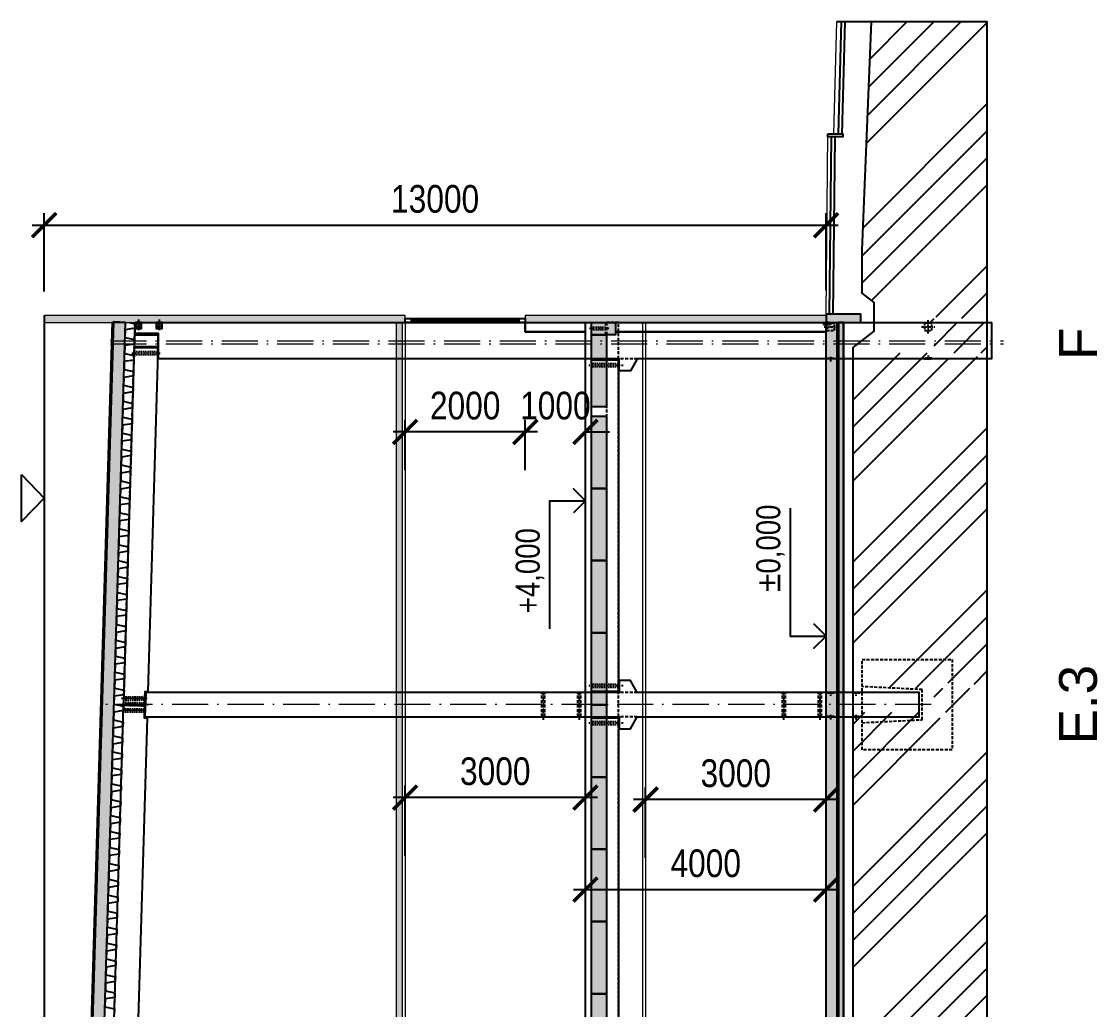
# Model space of a CAD drawing. Header units: millimetres. Extents: x 325046 to 1268204, y 1875583 to 2761998.
# Drawn here: x 1214223 to 1232114, y 2579825 to 2596248 of the extents above; entities that cross this region are included whole.
import ezdxf
from ezdxf.enums import TextEntityAlignment as Align

# ---------------------------------------------------------------- set-up
doc = ezdxf.new("R2010")
doc.units = ezdxf.units.MM
doc.header["$LTSCALE"] = 100
doc.header["$PDMODE"] = 65
for name, pattern in [('ACAD_ISO10W100', [18.5, 12, -3, 0.5, -3]), ('DASHDOT', [1, 0.5, -0.25, 0, -0.25]), ('DASHED', [0.75, 0.5, -0.25])]:
    doc.linetypes.add(name, pattern=pattern)
for name, color, linetype in [('025', 1, 'Continuous'), ('035', 7, 'Continuous'), ('050', 4, 'Continuous'), ('A_KOTY_výškové', 2, 'Continuous'), ('FASÁDY kresba', 7, 'Continuous'), ('KOTY', 2, 'Continuous'), ('kóty 100', 5, 'Continuous'), ('OKNA - RASTR', 5, 'Continuous'), ('PŘÍČKY - ZDĚNÉ', 4, 'Continuous'), ('ŠRAF-TERÉN', 34, 'Continuous'), ('ŽB - MONOLIT', 4, 'Continuous'), ('ŽB - PREFA', 3, 'Continuous')]:
    doc.layers.add(name, color=color, linetype=linetype)
for name, color, linetype, lineweight in [('ARKOS - obrys budovy', 4, 'Continuous', 13), ('Objekty - osy', 5, 'ACAD_ISO10W100', 20), ('OBVODOVÝ PLÁŠŤ', 2, 'Continuous', 9), ('ŽB - Šraf-prefa', 253, 'Continuous', 13)]:
    doc.layers.add(name, color=color, linetype=linetype, lineweight=lineweight)
for name, color, linetype, lineweight, true_color in [('IZOLACE - H', 7, 'Continuous', 9, 0x525252), ('PODHLEDY', 7, 'Continuous', 18, 0x1d8172), ('PŘÍČKY - SDK', 7, 'Continuous', 30, 0x6a1174), ('TRAPÉZ -  KRYTINA', 7, 'Continuous', 25, 0x005875)]:
    doc.layers.add(name, color=color, linetype=linetype, lineweight=lineweight, true_color=true_color)
for name, color, linetype, true_color in [('Izolace tepelná', 7, 'Continuous', 0xfdf0ce), ('Popis OS', 7, 'Continuous', 0xbd0a5d), ('Příprava na dock', 7, 'Continuous', 0x616161), ('VÝŠKOVÉ KOTY', 7, 'Continuous', 0xf90b4b), ('ŽB - Šraf-monol', 7, 'Continuous', 0x6bc2a4)]:
    doc.layers.add(name, color=color, linetype=linetype, true_color=true_color)
doc.styles.add('ARIAL NARROW', font='ARIALN.TTF')
doc.styles.add('ARIL-TENKÝ', font='arial.ttf')
doc.dimstyles.new('200', dxfattribs={"dimscale": 200, "dimtxt": 2.3, "dimasz": 2, "dimexe": 1, "dimexo": 2, "dimgap": 1, "dimtad": 1, "dimdec": 0, "dimzin": 0, "dimdsep": 46, "dimtxsty": 'ARIAL NARROW', "dimblk": 'ARCHTICK', "dimcen": 4, "dimdle": 1, "dimclrd": 256, "dimclre": 256, "dimclrt": 7, "dimadec": 0, "dimazin": 0, "dimtfac": 1, "dimtdec": 0, "dimtix": 1, "dimtofl": 0, "dimtmove": 0, "dimatfit": 0, "dimldrblk": 'OBLIQUE', "dimfxl": 1, "dimtolj": 1, "dimtzin": 0, "dimlwd": -1, "dimlwe": -1, "dimarcsym": 0})

# ---------------------------------------------------------------- blocks, each defined once
blk = doc.blocks.new('ZT5 PO')
at = {"layer": '035'}
blk.add_lwpolyline([(2604073, -5125966), (2603863, -5125960), (2603863, -5126010), (2598303, -5125843), (2598303, -5125786), (2598093, -5125786), (2598093, -5125436), (2598093, -5125436), (2604073, -5125616), (2604073, -5125966)], dxfattribs=at)
at = {"layer": '035', "linetype": 'DASHED', "ltscale": 0.5}
for points in [[(2598158, -5125786), (2598158, -5125438)], [(2598208, -5125786), (2598208, -5125440)], [(2603958, -5125962), (2603958, -5125612)], [(2604008, -5125964), (2604008, -5125614)]]:
    blk.add_lwpolyline(points, dxfattribs=at)
blk = doc.blocks.new('hlavice 4 pohled')
at = {"layer": 'Příprava na dock', "linetype": 'DASHED'}
blk.add_lwpolyline([(2018455, -5355778), (2018455, -5354278), (2016955, -5354278), (2016955, -5355778)], close=True, dxfattribs=at)
blk.add_lwpolyline([(2018005, -5354278), (2017955, -5355278), (2017455, -5355278), (2017405, -5354278)], dxfattribs=at)
blk = doc.blocks.new('ZT6 PO')
at = {"layer": '035', "ltscale": 0.5}
blk.add_lwpolyline([(1, -1), (1, -351), (-209, -357), (-209, -407), (-5657, -571), (-5919, -571), (-5919, -178)], close=True, dxfattribs=at)
at = {"layer": '035', "linetype": 'DASHED', "ltscale": 0.5}
for points in [[(-5854, -571), (-5854, -176)], [(-5804, -571), (-5804, -175)], [(-114, -354), (-114, -4)], [(-64, -353), (-64, -3)]]:
    blk.add_lwpolyline(points, dxfattribs=at)
at = {"layer": 'Příprava na dock', "linetype": 'DASHDOT', "ltscale": 0.5}
for points in [[(-89, -391), (-89, 56)], [(-5829, -608), (-5829, -139)]]:
    blk.add_lwpolyline(points, dxfattribs=at)
blk = doc.blocks.new('atika roh')
at = {"layer": 'Příprava na dock', "ltscale": 0.5}
h = blk.add_hatch(dxfattribs=at)
h.set_pattern_fill('ANSI31', color=256, scale=250)
h.set_pattern_definition([(45, (-13253.59, -4226.8), (-22.09708691, 22.09708691), [])])
h.paths.add_polyline_path([(1752057, -4990655), (1752157, -4990655), (1752157, -4990755), (1752057, -4990755)])
h = blk.add_hatch(dxfattribs=at)
h.set_pattern_fill('ANSI31', color=256, scale=250)
h.set_pattern_definition([(45, (-13253.59, -4066.8), (-22.09708691, 22.09708691), [])])
h.paths.add_polyline_path([(1752057, -4990995), (1752157, -4990995), (1752157, -4991095), (1752057, -4991095)])
at = {"layer": '025', "ltscale": 0.5}
for points in [[(1752057, -4990655), (1752157, -4990655), (1752157, -4990755), (1752057, -4990755)], [(1752057, -4990995), (1752157, -4990995), (1752157, -4991095), (1752057, -4991095)]]:
    blk.add_lwpolyline(points, close=True, dxfattribs=at)
at = {"layer": '025', "linetype": 'DASHED', "ltscale": 0.5}
for points in [[(1752067, -4990755), (1752067, -4990655)], [(1752067, -4991095), (1752067, -4990995)]]:
    blk.add_lwpolyline(points, dxfattribs=at)
at = {"layer": 'Příprava na dock', "linetype": 'DASHDOT', "ltscale": 0.5}
for points in [[(1752007, -4990705), (1752207, -4990705)], [(1752007, -4991045), (1752207, -4991045)]]:
    blk.add_lwpolyline(points, dxfattribs=at)
blk = doc.blocks.new('PR12_PO')
at = {"layer": '035'}
blk.add_lwpolyline([(1185377, -5290172), (1185377, -5290622), (1179867, -5290622), (1179867, -5290172)], close=True, dxfattribs=at)
at = {"layer": '035', "linetype": 'DASHED', "ltscale": 0.5}
for points in [[(1179932, -5290622), (1179932, -5290172)], [(1179982, -5290622), (1179982, -5290172)], [(1185262, -5290622), (1185262, -5290172)], [(1185312, -5290622), (1185312, -5290172)]]:
    blk.add_lwpolyline(points, dxfattribs=at)
at = {"layer": '035', "linetype": 'DASHED'}
blk.add_lwpolyline([(1179867, -5290622), (1185377, -5290622), (1185377, -5290422), (1179867, -5290422)], close=True, dxfattribs=at)
at = {"layer": 'Příprava na dock', "linetype": 'DASHDOT', "ltscale": 0.5}
for points in [[(1179957, -5290698), (1179957, -5290125)], [(1185287, -5290698), (1185287, -5290125)]]:
    blk.add_lwpolyline(points, dxfattribs=at)
blk = doc.blocks.new('PR3_PO')
at = {"layer": '035'}
blk.add_lwpolyline([(1179427, -5290172), (1179427, -5290622), (1173867, -5290622), (1173867, -5290172)], close=True, dxfattribs=at)
at = {"layer": '035', "linetype": 'DASHED', "ltscale": 0.5}
for points in [[(1173932, -5290622), (1173932, -5290172)], [(1173982, -5290622), (1173982, -5290172)], [(1179312, -5290622), (1179312, -5290172)], [(1179362, -5290622), (1179362, -5290172)]]:
    blk.add_lwpolyline(points, dxfattribs=at)
at = {"layer": '035', "linetype": 'DASHED'}
blk.add_lwpolyline([(1173867, -5290622), (1179427, -5290622), (1179427, -5290422), (1173867, -5290422)], close=True, dxfattribs=at)
at = {"layer": 'Příprava na dock', "linetype": 'DASHDOT', "ltscale": 0.5}
for points in [[(1173957, -5290698), (1173957, -5290125)], [(1179337, -5290698), (1179337, -5290125)]]:
    blk.add_lwpolyline(points, dxfattribs=at)
blk = doc.blocks.new('_ARCHTICK')
at = {"color": 0, "linetype": 'ByBlock', "const_width": 0.15}
blk.add_lwpolyline([(-0.5, -0.5), (0.5, 0.5)], dxfattribs=at)
blk = doc.blocks.new('*D257')
at = {"layer": 'Defpoints', "color": 0, "transparency": 16777216}
for p in [(1224600, 2583315), (1224600, 2581946), (1227600, 2581946)]:
    blk.add_point(p, dxfattribs=at)
at = {"layer": 'kóty 100', "transparency": 16777216}
for p, q in [((1224600, 2582346), (1224600, 2583515)), ((1227600, 2582346), (1227600, 2583515)), ((1227800, 2583315), (1224400, 2583315))]:
    blk.add_line(p, q, dxfattribs=at)
at = {"layer": 'kóty 100', "transparency": 16777216, "xscale": 400, "yscale": 400, "zscale": 400, "rotation": 180}
blk.add_blockref('_ARCHTICK', (1224600, 2583315), dxfattribs=at)
at = {"layer": 'kóty 100', "transparency": 16777216, "xscale": 400, "yscale": 400, "zscale": 400}
blk.add_blockref('_ARCHTICK', (1227600, 2583315), dxfattribs=at)
at = {"layer": 'kóty 100', "color": 7, "transparency": 16777216, "insert": (1226100, 2583750), "char_height": 460, "attachment_point": 5, "style": 'ARIAL NARROW'}
blk.add_mtext('\\A1;3000', dxfattribs=at)
blk = doc.blocks.new('_Oblique')
at = {"color": 0, "lineweight": -2}
blk.add_line((-0.5, -0.5), (0.5, 0.5), dxfattribs=at)
blk = doc.blocks.new('*D258')
at = {"layer": 'Defpoints', "color": 0, "transparency": 16777216}
for p in [(1220600, 2583348), (1220600, 2581978), (1223600, 2581978)]:
    blk.add_point(p, dxfattribs=at)
at = {"layer": 'kóty 100', "transparency": 16777216}
for p, q in [((1220600, 2582378), (1220600, 2583548)), ((1223600, 2582378), (1223600, 2583548)), ((1223800, 2583348), (1220400, 2583348))]:
    blk.add_line(p, q, dxfattribs=at)
at = {"layer": 'kóty 100', "transparency": 16777216, "xscale": 400, "yscale": 400, "zscale": 400, "rotation": 180}
blk.add_blockref('_ARCHTICK', (1220600, 2583348), dxfattribs=at)
at = {"layer": 'kóty 100', "transparency": 16777216, "xscale": 400, "yscale": 400, "zscale": 400}
blk.add_blockref('_ARCHTICK', (1223600, 2583348), dxfattribs=at)
at = {"layer": 'kóty 100', "color": 7, "transparency": 16777216, "insert": (1222100, 2583783), "char_height": 460, "attachment_point": 5, "style": 'ARIAL NARROW'}
blk.add_mtext('\\A1;3000', dxfattribs=at)
blk = doc.blocks.new('*D259')
at = {"layer": 'Defpoints', "color": 0, "transparency": 16777216}
for p in [(1227600, 2581818), (1223600, 2580151), (1227600, 2580008)]:
    blk.add_point(p, dxfattribs=at)
at = {"layer": 'kóty 100', "transparency": 16777216}
for p, q in [((1223600, 2580551), (1223600, 2582018)), ((1227600, 2580408), (1227600, 2582018)), ((1223400, 2581818), (1227800, 2581818))]:
    blk.add_line(p, q, dxfattribs=at)
at = {"layer": 'kóty 100', "transparency": 16777216, "xscale": 400, "yscale": 400, "zscale": 400, "rotation": 180}
blk.add_blockref('_ARCHTICK', (1223600, 2581818), dxfattribs=at)
at = {"layer": 'kóty 100', "transparency": 16777216, "xscale": 400, "yscale": 400, "zscale": 400}
blk.add_blockref('_ARCHTICK', (1227600, 2581818), dxfattribs=at)
at = {"layer": 'kóty 100', "color": 7, "transparency": 16777216, "insert": (1225600, 2582253), "char_height": 460, "attachment_point": 5, "style": 'ARIAL NARROW'}
blk.add_mtext('\\A1;4000', dxfattribs=at)
blk = doc.blocks.new('*D260')
at = {"layer": 'Defpoints', "color": 0, "transparency": 16777216}
for p in [(1222600, 2589426), (1222600, 2588388), (1223600, 2588388)]:
    blk.add_point(p, dxfattribs=at)
at = {"layer": 'kóty 100', "transparency": 16777216}
for p, q in [((1222600, 2588788), (1222600, 2589626)), ((1223600, 2588788), (1223600, 2589626)), ((1222600, 2589426), (1222200, 2589426)), ((1223600, 2589426), (1224000, 2589426))]:
    blk.add_line(p, q, dxfattribs=at)
at = {"layer": 'kóty 100', "transparency": 16777216, "xscale": 400, "yscale": 400, "zscale": 400}
blk.add_blockref('_ARCHTICK', (1222600, 2589426), dxfattribs=at)
at = {"layer": 'kóty 100', "transparency": 16777216, "xscale": 400, "yscale": 400, "zscale": 400, "rotation": 180}
blk.add_blockref('_ARCHTICK', (1223600, 2589426), dxfattribs=at)
at = {"layer": 'kóty 100', "color": 7, "transparency": 16777216, "insert": (1223100, 2589861), "char_height": 460, "attachment_point": 5, "style": 'ARIAL NARROW'}
blk.add_mtext('\\A1;1000', dxfattribs=at)
blk = doc.blocks.new('*D261')
at = {"layer": 'Defpoints', "color": 0, "transparency": 16777216}
for p in [(1220600, 2589426), (1220600, 2588388), (1222600, 2588388)]:
    blk.add_point(p, dxfattribs=at)
at = {"layer": 'kóty 100', "transparency": 16777216}
for p, q in [((1220600, 2588788), (1220600, 2589626)), ((1222600, 2588788), (1222600, 2589626)), ((1222800, 2589426), (1220400, 2589426))]:
    blk.add_line(p, q, dxfattribs=at)
at = {"layer": 'kóty 100', "transparency": 16777216, "xscale": 400, "yscale": 400, "zscale": 400, "rotation": 180}
blk.add_blockref('_ARCHTICK', (1220600, 2589426), dxfattribs=at)
at = {"layer": 'kóty 100', "transparency": 16777216, "xscale": 400, "yscale": 400, "zscale": 400}
blk.add_blockref('_ARCHTICK', (1222600, 2589426), dxfattribs=at)
at = {"layer": 'kóty 100', "color": 7, "transparency": 16777216, "insert": (1221600, 2589861), "char_height": 460, "attachment_point": 5, "style": 'ARIAL NARROW'}
blk.add_mtext('\\A1;2000', dxfattribs=at)
blk = doc.blocks.new('*D412')
at = {"layer": 'Defpoints', "color": 0, "transparency": 16777216}
for p in [(1227600, 2592862), (1227600, 2591383), (1214600, 2591363)]:
    blk.add_point(p, dxfattribs=at)
at = {"layer": 'kóty 100', "transparency": 16777216}
for p, q in [((1214600, 2591763), (1214600, 2593062)), ((1227600, 2591783), (1227600, 2593062)), ((1214400, 2592862), (1227800, 2592862))]:
    blk.add_line(p, q, dxfattribs=at)
at = {"layer": 'kóty 100', "transparency": 16777216, "xscale": 400, "yscale": 400, "zscale": 400, "rotation": 180}
blk.add_blockref('_ARCHTICK', (1214600, 2592862), dxfattribs=at)
at = {"layer": 'kóty 100', "transparency": 16777216, "xscale": 400, "yscale": 400, "zscale": 400}
blk.add_blockref('_ARCHTICK', (1227600, 2592862), dxfattribs=at)
at = {"layer": 'kóty 100', "color": 7, "transparency": 16777216, "insert": (1221100, 2593297), "char_height": 460, "attachment_point": 5, "style": 'ARIAL NARROW'}
blk.add_mtext('\\A1;13000', dxfattribs=at)

msp = doc.modelspace()

# ---------------------------------------------------------------- hatches: boundary and pattern name
at = {"layer": 'Izolace tepelná'}
h = msp.add_hatch(color=256, dxfattribs=at)
h.dxf.hatch_style = 1
h.paths.add_polyline_path([(1220600.2, 2591362.7), (1214600.2, 2591362.7), (1214600.2, 2591242.7), (1220600.2, 2591242.7)])
h.paths.add_polyline_path([(1222600.2, 2591242.7), (1227600.2, 2591242.7), (1227600.2, 2591362.7), (1222600.2, 2591362.7)])
h = msp.add_hatch(color=256, dxfattribs=at)
h.dxf.hatch_style = 1
h.paths.add_polyline_path([(1215562.5, 2584981.3), (1215382.5, 2578984), (1215582.5, 2578978), (1215762.4, 2584975.3)])
h.paths.add_polyline_path([(1215742.4, 2590978.6), (1215562.5, 2584981.3), (1215762.4, 2584975.3), (1215764.1, 2585033.1), (1215942.3, 2590972.6)])
h.paths.add_polyline_path([(1215750.6, 2591253.5), (1215742.4, 2590978.6), (1215942.3, 2590972.6), (1215950.5, 2591247.5)])
h.paths.add_polyline_path([(1215579.9, 2578892.7), (1215379.8, 2578892.7), (1215382.5, 2578984), (1215582.5, 2578978)])
h = msp.add_hatch(color=256, dxfattribs=at)
h.dxf.hatch_style = 1
h.paths.add_polyline_path([(1220450.2, 2590742.7), (1220450.2, 2585167.7), (1220550.2, 2585167.7), (1220550.2, 2590742.7)])
h.paths.add_polyline_path([(1220450.2, 2585167.7), (1220450.2, 2584967.7), (1220550.2, 2584967.7), (1220550.2, 2585167.7)])
h.paths.add_polyline_path([(1220450.2, 2590967.7), (1220450.2, 2590742.7), (1220550.2, 2590742.7), (1220550.2, 2590967.7)])
h.paths.add_polyline_path([(1220450.2, 2591242.7), (1220450.2, 2590967.7), (1220550.2, 2590967.7), (1220550.2, 2591242.7)])
h.paths.add_polyline_path([(1220450.2, 2584967.7), (1220450.2, 2573042.7), (1220550.2, 2573042.7), (1220550.2, 2584967.7)])
h = msp.add_hatch(color=256, dxfattribs=at)
h.dxf.hatch_style = 1
h.paths.add_polyline_path([(1227810.2, 2558918.5), (1227892.8, 2559063.8), (1227890.2, 2591242.7), (1227810.2, 2591242.7)])
at = {"layer": 'ŠRAF-TERÉN'}
h = msp.add_hatch(dxfattribs=at)
h.set_pattern_fill('ANSI34', color=256, scale=100, angle=180, style=0)
h.set_pattern_definition([(225, (3747967.6, 1468831.5), (1347.0384, -1347.0384), []), (225, (3747518.6, 1468831.5), (1347.0384, -1347.0384), []), (225, (3747069.6, 1468831.5), (1347.0384, -1347.0384), []), (225, (3746620.6, 1468831.5), (1347.0384, -1347.0384), [])])
h.paths.add_polyline_path([(1228050.2, 2590742.7), (1228050.2, 2585167.7), (1229400.2, 2585167.7), (1229400.2, 2585717.7), (1230274.6, 2585717.7), (1230274.6, 2590242.7), (1229400.2, 2590242.7), (1229400.2, 2590742.7)])
h.paths.add_polyline_path([(1228359.1, 2596248.2), (1228200.2, 2592447.7), (1228200.2, 2591734.2), (1228398.6, 2591580.2), (1228398.6, 2591242.7), (1229400.2, 2591242.7), (1229400.2, 2591742.7), (1230274.6, 2591742.7), (1230274.6, 2596248.2)])
h.paths.add_polyline_path([(1228050.2, 2579217.7), (1229400.2, 2579217.7), (1229400.2, 2579717.7), (1230274.6, 2579717.7), (1230274.6, 2584217.7), (1229400.2, 2584217.7), (1229400.2, 2584767.7), (1229360.2, 2584767.7), (1229360.2, 2584767.7), (1229240.2, 2584767.7), (1228050.2, 2584767.7)])
h.paths.add_polyline_path([(1228050.2, 2578967.7), (1229400.2, 2578967.7), (1229400.2, 2579217.7), (1229360.2, 2579217.7), (1229360.2, 2579207.7), (1229240.2, 2579207.7), (1228050.2, 2579208.6)])
h.paths.add_polyline_path([(1228050.2, 2578967.7), (1228050.2, 2578717.7), (1229240.2, 2578717.7), (1229240.2, 2578727.7), (1229360.2, 2578727.7), (1229400.2, 2578727.3), (1229400.2, 2578967.7)])
h.paths.add_polyline_path([(1228050.2, 2559063.8), (1230274.6, 2559063.8), (1230274.6, 2578217.7), (1229400.2, 2578217.7), (1229400.2, 2578717.7), (1229360.2, 2578717.7), (1229360.2, 2578717.7), (1229240.2, 2578717.7), (1228050.2, 2578717.7)])
h.paths.add_polyline_path([(1229400.2, 2578617.7), (1229400.2, 2578217.7), (1230274.6, 2578217.7), (1230274.6, 2578661.4)], flags=17)
h.paths.add_polyline_path([(1229400.2, 2578967.7), (1229400.2, 2578717.7), (1230274.6, 2578717.7), (1230274.6, 2578967.7)])
h.paths.add_polyline_path([(1229400.2, 2579217.7), (1229400.2, 2578967.7), (1230274.6, 2578967.7), (1230274.6, 2579217.7)])
h.paths.add_polyline_path([(1229400.2, 2579717.7), (1229400.2, 2579317.7), (1230274.6, 2579274), (1230274.6, 2579717.7)], flags=17)
h.paths.add_polyline_path([(1229400.2, 2584667.7), (1229400.2, 2584217.7), (1230274.6, 2584217.7), (1230274.6, 2584711.4)], flags=17)
h.paths.add_polyline_path([(1229400.2, 2584967.7), (1229400.2, 2584767.7), (1230274.6, 2584767.7), (1230274.6, 2584967.7)])
h.paths.add_polyline_path([(1229400.2, 2585167.7), (1229400.2, 2584967.7), (1230274.6, 2584967.7), (1230274.6, 2585167.7)])
h.paths.add_polyline_path([(1229400.2, 2585717.7), (1229400.2, 2585267.7), (1230274.6, 2585224), (1230274.6, 2585717.7)], flags=17)
h.paths.add_polyline_path([(1229400.2, 2590642.7), (1229400.2, 2590242.7), (1230274.6, 2590242.7), (1230274.6, 2590686.4)], flags=17)
h.paths.add_polyline_path([(1229400.2, 2590967.7), (1229400.2, 2590742.7), (1230274.6, 2590742.7), (1230274.6, 2590967.7)])
h.paths.add_polyline_path([(1229400.2, 2591242.7), (1229400.2, 2590967.7), (1230274.6, 2590967.7), (1230274.6, 2591242.7)])
h.paths.add_polyline_path([(1229400.2, 2591742.7), (1229400.2, 2591342.7), (1230274.6, 2591299), (1230274.6, 2591742.7)], flags=17)
at = {"layer": 'ŽB - Šraf-monol'}
msp.add_hatch(color=256, dxfattribs=at).paths.add_polyline_path([(1227600.2, 2559144.3), (1227780.2, 2559063.8), (1227780.2, 2591242.7), (1227600.2, 2591242.7)])
at = {"layer": 'ŽB - Šraf-prefa', "ltscale": 2}
msp.add_hatch(color=256, dxfattribs=at).paths.add_polyline_path([(1227600.2, 2591242.7), (1227600.2, 2591382.7), (1228180.2, 2591382.7), (1228180.2, 2591242.7)])
at = {"layer": 'ŽB - Šraf-prefa'}
msp.add_hatch(color=256, dxfattribs=at).paths.add_polyline_path([(1227600.2, 2591382.7), (1227600.2, 2591242.7), (1228180.2, 2591242.7), (1228180.2, 2591382.7)])
h = msp.add_hatch(color=256, dxfattribs=at)
h.paths.add_polyline_path([(1223700.2, 2591042.7), (1223950.2, 2591042.7), (1223950.2, 2589842.7), (1223700.2, 2589842.7)])
h.paths.add_polyline_path([(1223700.2, 2591042.7), (1223700.2, 2591242.7), (1224100.2, 2591242.7), (1224100.2, 2591042.7)])
h.paths.add_polyline_path([(1223700.2, 2589687.7), (1223950.2, 2589687.7), (1223950.2, 2588487.7), (1223700.2, 2588487.7)])
h.paths.add_polyline_path([(1223700.2, 2588487.7), (1223950.2, 2588487.7), (1223950.2, 2587287.7), (1223700.2, 2587287.7)])
h.paths.add_polyline_path([(1223700.2, 2587287.7), (1223950.2, 2587287.7), (1223950.2, 2586087.7), (1223700.2, 2586087.7)])
h.paths.add_polyline_path([(1223700.2, 2586087.7), (1223950.2, 2586087.7), (1223950.2, 2584887.7), (1223700.2, 2584887.7)])
h.paths.add_polyline_path([(1223700.2, 2583687.7), (1223950.2, 2583687.7), (1223950.2, 2582487.7), (1223700.2, 2582487.7)])
h.paths.add_polyline_path([(1223700.2, 2584887.7), (1223950.2, 2584887.7), (1223950.2, 2583687.7), (1223700.2, 2583687.7)])
h.paths.add_polyline_path([(1223700.2, 2582487.7), (1223950.2, 2582487.7), (1223950.2, 2581287.7), (1223700.2, 2581287.7)])
h.paths.add_polyline_path([(1223700.2, 2581287.7), (1223950.2, 2581287.7), (1223950.2, 2580087.7), (1223700.2, 2580087.7)])
h.paths.add_polyline_path([(1223700.2, 2580087.7), (1223950.2, 2580087.7), (1223950.2, 2578887.7), (1223700.2, 2578887.7)])
h.paths.add_polyline_path([(1223700.2, 2578887.7), (1223950.2, 2578887.7), (1223950.2, 2577687.7), (1223700.2, 2577687.7)])
h.paths.add_polyline_path([(1223700.2, 2577687.7), (1223950.2, 2577687.7), (1223950.2, 2576487.7), (1223700.2, 2576487.7)])
h.paths.add_polyline_path([(1223700.2, 2576487.7), (1223950.2, 2576487.7), (1223950.2, 2575287.7), (1223700.2, 2575287.7)])
h.paths.add_polyline_path([(1223700.2, 2575287.7), (1223950.2, 2575287.7), (1223950.2, 2574087.7), (1223700.2, 2574087.7)])
h.paths.add_polyline_path([(1223700.2, 2574087.7), (1223950.2, 2574087.7), (1223950.2, 2573092.7), (1223700.2, 2573092.7)])
h.paths.add_polyline_path([(1223700.2, 2572892.7), (1223700.2, 2573092.7), (1224100.2, 2573092.7), (1224100.2, 2572892.7)])

# ---------------------------------------------------------------- linework, layer by layer
at = {"layer": '025', "linetype": 'DASHED', "ltscale": 0.4}
for points in [[(1227560.2, 2591212.7), (1227680.2, 2591212.7), (1227680.2, 2591222.7), (1227560.2, 2591222.7), (1227560.2, 2591212.7)], [(1227620.2, 2590652.7), (1227740.2, 2590652.7), (1227740.2, 2590642.7), (1227620.2, 2590642.7), (1227620.2, 2590652.7)], [(1229240.2, 2590642.7), (1229360.2, 2590642.7), (1229360.2, 2590652.7), (1229240.2, 2590652.7), (1229240.2, 2590642.7)], [(1227620.2, 2585092.7), (1227740.2, 2585092.7), (1227740.2, 2585082.7), (1227620.2, 2585082.7), (1227620.2, 2585092.7)], [(1228040.2, 2585092.7), (1228160.2, 2585092.7), (1228160.2, 2585082.7), (1228040.2, 2585082.7), (1228040.2, 2585092.7)], [(1227620.2, 2584702.7), (1227740.2, 2584702.7), (1227740.2, 2584692.7), (1227620.2, 2584692.7), (1227620.2, 2584702.7)], [(1228040.2, 2584702.7), (1228160.2, 2584702.7), (1228160.2, 2584692.7), (1228040.2, 2584692.7), (1228040.2, 2584702.7)]]:
    msp.add_lwpolyline(points, dxfattribs=at)
at = {"layer": '025', "linetype": 'DASHED', "ltscale": 0.8}
for points in [[(1227740.2, 2591112.7), (1227740.2, 2591232.7), (1227620.2, 2591232.7), (1227620.2, 2591112.7), (1227740.2, 2591112.7)], [(1229360.2, 2591112.7), (1229360.2, 2591232.7), (1229240.2, 2591232.7), (1229240.2, 2591112.7), (1229360.2, 2591112.7)]]:
    msp.add_lwpolyline(points, dxfattribs=at)
at = {"layer": '035', "ltscale": 0.5}
for points in [[(1216110.2, 2591242.7), (1230350.2, 2591242.7), (1230350.2, 2590642.7), (1224460.2, 2590642.7), (1224350.2, 2590442.7), (1224160.2, 2590442.7), (1224160.2, 2590642.7), (1216500.2, 2590642.7), (1216500.2, 2591062.7), (1216110.2, 2591062.7), (1216110.2, 2591242.7)], [(1216275.2, 2584692.7), (1224160.2, 2584692.7), (1224160.2, 2584492.7), (1224350.2, 2584492.7), (1224460.2, 2584692.7), (1229150.2, 2584692.7), (1229150.2, 2585092.7), (1224460.2, 2585092.7), (1224350.2, 2585292.7), (1224160.2, 2585292.7), (1224160.2, 2585092.7), (1216287.2, 2585092.7), (1216275.2, 2584692.7)]]:
    msp.add_lwpolyline(points, dxfattribs=at)
at = {"layer": '035', "linetype": 'DASHED'}
for points in [[(1224150.2, 2590642.7), (1224150.2, 2591242.7), (1223950.2, 2591242.7), (1223950.2, 2590642.7)], [(1224150.2, 2584692.7), (1224150.2, 2585092.7), (1223950.2, 2585092.7), (1223950.2, 2584692.7)]]:
    msp.add_lwpolyline(points, close=True, dxfattribs=at)
at = {"layer": '035', "linetype": 'DASHED', "ltscale": 0.4}
msp.add_lwpolyline([(1227550.2, 2591242.7), (1227550.2, 2591242.7), (1227560.2, 2591222.7), (1227680.2, 2591222.7), (1227690.2, 2591242.7)], dxfattribs=at)
at = {"layer": '035', "linetype": 'DASHED', "ltscale": 0.5}
for points in [[(1223940.2, 2591162.7), (1223700.2, 2591162.7)], [(1223940.2, 2591122.7), (1223700.2, 2591122.7)], [(1216269.4, 2584868), (1215919.5, 2584878.5)], [(1216270.9, 2584918), (1215921, 2584928.5)]]:
    msp.add_lwpolyline(points, dxfattribs=at)
at = {"layer": '035', "linetype": 'DASHED'}
for points in [[(1224460.2, 2590642.7), (1224160.2, 2590642.7)], [(1222875.2, 2584692.7), (1222875.2, 2585092.7)], [(1222925.2, 2584692.7), (1222925.2, 2585092.7)], [(1223475.2, 2584692.7), (1223475.2, 2585092.7)], [(1223525.2, 2584692.7), (1223525.2, 2585092.7)], [(1224460.2, 2585092.7), (1224160.2, 2585092.7)], [(1226875.2, 2584692.7), (1226875.2, 2585092.7)], [(1226925.2, 2584692.7), (1226925.2, 2585092.7)], [(1227475.2, 2584692.7), (1227475.2, 2585092.7)], [(1227525.2, 2584692.7), (1227525.2, 2585092.7)], [(1224460.2, 2584692.7), (1224160.2, 2584692.7)]]:
    msp.add_lwpolyline(points, dxfattribs=at)
at = {"layer": '050', "linetype": 'DASHED'}
msp.add_lwpolyline([(1223940.2, 2591042.7), (1223940.2, 2591242.7)], dxfattribs=at)
at = {"layer": 'A_KOTY_výškové', "color": 20, "true_color": 0xff3838}
msp.add_lwpolyline([(1214222.8, 2588718), (1214600.2, 2588327.5), (1214222.8, 2587937), (1214222.8, 2588718)], dxfattribs=at)
at = {"layer": 'ARKOS - obrys budovy'}
msp.add_line((1227600.2, 2591382.7), (1227630.2, 2594382.7), dxfattribs=at)
msp.add_lwpolyline([(1227630.2, 2594382.7), (1227730.2, 2594382.7), (1227780.2, 2596248.2)], dxfattribs=at)
at = {"layer": 'FASÁDY kresba'}
for p, q in [((1227660.2, 2591382.1), (1227689.7, 2594332.7)), ((1227720.2, 2591381.5), (1227749.7, 2594332.1))]:
    msp.add_line(p, q, dxfattribs=at)
for points in [[(1227810.2, 2594382.7), (1227860.2, 2596248.2)], [(1227870.2, 2594381.1), (1227920.2, 2596248.2)], [(1227630.2, 2594382.7), (1227880.2, 2594382.7), (1227880.2, 2594332.7), (1227630.2, 2594332.7), (1227630.2, 2594382.7)]]:
    msp.add_lwpolyline(points, dxfattribs=at)
at = {"layer": 'IZOLACE - H', "linetype": 'ByBlock', "ltscale": 1000}
msp.add_line((1215359.8, 2578892.7), (1215730.6, 2591254.1), dxfattribs=at)
at = {"layer": 'IZOLACE - H', "linetype": 'DASHED', "ltscale": 10, "const_width": 20}
for points in [[(1214600.2, 2591242.7), (1215750.2, 2591242.7)], [(1215369.8, 2578892.7), (1215740.6, 2591253.8)]]:
    msp.add_lwpolyline(points, dxfattribs=at)
at = {"layer": 'IZOLACE - H', "linetype": 'DASHED', "ltscale": 5, "const_width": 20, "flags": 128}
msp.add_lwpolyline([(1227800.2, 2591242.7), (1227800.2, 2559063.8)], dxfattribs=at)
at = {"layer": 'IZOLACE - H', "linetype": 'ByBlock', "ltscale": 1000, "flags": 128}
for points in [[(1227790.2, 2591242.7), (1227790.2, 2559063.8)], [(1227810.2, 2591242.7), (1227810.2, 2559063.8)]]:
    msp.add_lwpolyline(points, dxfattribs=at)
at = {"layer": 'Izolace tepelná'}
for points in [[(1215950.5, 2591247.5), (1215750.6, 2591253.5), (1215379.8, 2578892.7)], [(1215579.9, 2578892.7), (1215950.5, 2591247.5)], [(1227890.2, 2559063.8), (1227890.2, 2591242.7), (1227810.2, 2591242.7)], [(1227810.2, 2591242.7), (1227810.2, 2559063.8)]]:
    msp.add_lwpolyline(points, dxfattribs=at)
at = {"layer": 'kóty 100'}
msp.add_line((1214600.2, 2591362.7), (1214600.2, 2567670.4), dxfattribs=at)
at = {"layer": 'Objekty - osy', "ltscale": 0.5}
for points in [[(1215699.8, 2590892.7), (1230550.2, 2590892.7)], [(1215701.3, 2590942.7), (1230550.2, 2590942.7)], [(1229350.2, 2584892.7), (1215519.8, 2584892.7)]]:
    msp.add_lwpolyline(points, dxfattribs=at)
at = {"layer": 'OBVODOVÝ PLÁŠŤ', "linetype": 'ByBlock'}
for points in [[(1220600.2, 2591362.7), (1214600.2, 2591362.7), (1214600.2, 2591242.7), (1220600.2, 2591242.7), (1220600.2, 2591362.7)], [(1222600.2, 2591242.7), (1227600.2, 2591242.7), (1227600.2, 2591362.7), (1222600.2, 2591362.7), (1222600.2, 2591242.7)]]:
    msp.add_lwpolyline(points, dxfattribs=at)
at = {"layer": 'OKNA - RASTR'}
for p, q in [((1220700.2, 2591312.7), (1222500.2, 2591312.7)), ((1220700.2, 2591277.7), (1222500.2, 2591277.7))]:
    msp.add_line(p, q, dxfattribs=at)
for points in [[(1220600.2, 2591242.7), (1220600.2, 2591312.7), (1220700.2, 2591312.7), (1220700.2, 2591242.7)], [(1222500.2, 2591242.7), (1222500.2, 2591312.7), (1222600.2, 2591312.7), (1222600.2, 2591242.7)]]:
    msp.add_lwpolyline(points, close=True, dxfattribs=at)
at = {"layer": 'PODHLEDY', "ltscale": 2, "transparency": 33554687}
for points in [[(1220450.2, 2591242.7), (1220450.2, 2573042.7)], [(1220550.2, 2591242.7), (1220550.2, 2573042.7)], [(1220600.2, 2591242.7), (1220600.2, 2573042.7)], [(1224550.2, 2591242.7), (1224550.2, 2572942.7)], [(1224600.2, 2591242.7), (1224600.2, 2572942.7)]]:
    msp.add_lwpolyline(points, dxfattribs=at)
at = {"layer": 'Příprava na dock', "linetype": 'DASHED'}
msp.add_lwpolyline([(1216109, 2542592.7), (1215740, 2554892.7), (1216100, 2566892.7), (1215740, 2578892.7), (1216110.5, 2591242.7)], dxfattribs=at)
at = {"layer": 'Příprava na dock', "linetype": 'DASHDOT', "ltscale": 0.5}
for points in [[(1227620.2, 2591267.7), (1227620.2, 2591167.7)], [(1223990.2, 2591142.7), (1223657.4, 2591142.7)], [(1227680.2, 2590597.7), (1227680.2, 2590697.7)], [(1229300.2, 2590697.7), (1229300.2, 2590597.7)], [(1227680.2, 2585037.7), (1227680.2, 2585137.7)], [(1228100.2, 2585037.7), (1228100.2, 2585137.7)], [(1216330.1, 2584891.2), (1215890.3, 2584904.4)], [(1227680.2, 2584647.7), (1227680.2, 2584747.7)], [(1228100.2, 2584647.7), (1228100.2, 2584747.7)]]:
    msp.add_lwpolyline(points, dxfattribs=at)
at = {"layer": 'Příprava na dock', "linetype": 'DASHDOT'}
for points in [[(1229300.2, 2591062.7), (1229300.2, 2591282.7)], [(1227570.2, 2591172.7), (1227790.2, 2591172.7)], [(1229190.2, 2591172.7), (1229410.2, 2591172.7)], [(1222900.2, 2584642.7), (1222900.2, 2585142.7)], [(1223500.2, 2584642.7), (1223500.2, 2585142.7)], [(1226900.2, 2584642.7), (1226900.2, 2585142.7)], [(1227500.2, 2584642.7), (1227500.2, 2585142.7)]]:
    msp.add_lwpolyline(points, dxfattribs=at)
at = {"layer": 'PŘÍČKY - SDK'}
msp.add_line((1227892.8, 2591242.7), (1227892.8, 2559063.8), dxfattribs=at)
for points in [[(1222600.2, 2591242.7), (1222600.2, 2591092.7), (1223600.2, 2591092.7)], [(1224100.2, 2591092.7), (1227600.2, 2591092.7)]]:
    msp.add_lwpolyline(points, dxfattribs=at)
at = {"layer": 'PŘÍČKY - ZDĚNÉ'}
msp.add_lwpolyline([(1223700.2, 2572892.7), (1223600.2, 2572892.7), (1223600.2, 2591242.7)], dxfattribs=at)
at = {"layer": 'TRAPÉZ -  KRYTINA', "flags": 128}
msp.add_lwpolyline([(1216016.1, 2591246), (1216109.9, 2591225.5), (1216108.4, 2591175.5), (1216107.7, 2591150.5), (1215946.9, 2591125.3), (1215943, 2590995.4), (1216102, 2590960.6), (1216100.5, 2590910.6), (1216099.8, 2590885.6), (1215938.9, 2590860.5), (1215935, 2590730.5), (1216094.1, 2590695.7), (1216092.6, 2590645.8), (1216091.8, 2590620.8), (1215931, 2590595.6), (1215927.1, 2590465.6), (1216086.1, 2590430.8), (1216084.6, 2590380.9), (1216083.9, 2590355.9), (1215923, 2590330.7), (1215919.1, 2590200.8), (1216078.2, 2590166), (1216076.7, 2590116), (1216075.9, 2590091), (1215915.1, 2590065.8), (1215911.2, 2589935.9), (1216070.2, 2589901.1), (1216068.7, 2589851.1), (1216068, 2589826.1), (1215907.1, 2589800.9), (1215903.2, 2589671), (1216062.3, 2589636.2), (1216060.8, 2589586.2), (1216060, 2589561.2), (1215899.2, 2589536.1), (1215895.3, 2589406.1), (1216054.3, 2589371.3), (1216052.8, 2589321.3), (1216052.1, 2589296.4), (1215891.2, 2589271.2), (1215887.3, 2589141.2), (1216046.4, 2589106.4), (1216044.9, 2589056.5), (1216044.1, 2589031.5), (1215883.3, 2589006.3), (1215879.4, 2588876.3), (1216038.4, 2588841.6), (1216036.9, 2588791.6), (1216036.2, 2588766.6), (1215875.4, 2588741.4), (1215871.5, 2588611.5), (1216030.5, 2588576.7), (1216029, 2588526.7), (1216028.2, 2588501.7), (1215867.4, 2588476.5), (1215863.5, 2588346.6), (1216022.5, 2588311.8), (1216021, 2588261.8), (1216020.3, 2588236.8), (1215859.5, 2588211.6), (1215855.6, 2588081.7), (1216014.6, 2588046.9), (1216013.1, 2587996.9), (1216012.3, 2587972), (1215851.5, 2587946.8), (1215847.6, 2587816.8), (1216006.6, 2587782), (1216005.1, 2587732.1), (1216004.4, 2587707.1), (1215843.6, 2587681.9), (1215839.7, 2587551.9), (1215998.7, 2587517.2), (1215997.2, 2587467.2), (1215996.4, 2587442.2), (1215835.6, 2587417), (1215831.7, 2587287.1), (1215990.7, 2587252.3), (1215989.3, 2587202.3), (1215988.5, 2587177.3), (1215827.7, 2587152.1), (1215823.8, 2587022.2), (1215982.8, 2586987.4), (1215981.3, 2586937.4), (1215980.6, 2586912.4), (1215819.7, 2586887.2), (1215815.8, 2586757.3), (1215974.9, 2586722.5), (1215973.4, 2586672.5), (1215972.6, 2586647.6), (1215811.8, 2586622.4), (1215807.9, 2586492.4), (1215966.9, 2586457.6), (1215965.4, 2586407.7), (1215964.7, 2586382.7), (1215803.8, 2586357.5), (1215799.9, 2586227.5), (1215959, 2586192.8), (1215957.5, 2586142.8), (1215956.7, 2586117.8), (1215795.9, 2586092.6), (1215792, 2585962.7), (1215951, 2585927.9), (1215949.5, 2585877.9), (1215948.8, 2585852.9), (1215787.9, 2585827.7), (1215784, 2585697.8), (1215943.1, 2585663), (1215941.6, 2585613), (1215940.8, 2585588), (1215780, 2585562.8), (1215776.1, 2585432.9), (1215935.1, 2585398.1), (1215933.6, 2585348.1), (1215932.9, 2585323.1), (1215772, 2585298), (1215768.2, 2585168), (1215927.2, 2585133.2), (1215925.7, 2585083.3), (1215924.9, 2585058.3), (1215764.1, 2585033.1), (1215760.2, 2584903.1), (1215919.2, 2584868.4), (1215917.7, 2584818.4), (1215917, 2584793.4), (1215756.2, 2584768.2), (1215752.3, 2584638.3), (1215911.3, 2584603.5), (1215909.8, 2584553.5), (1215909, 2584528.5), (1215748.2, 2584503.3), (1215744.3, 2584373.4), (1215903.3, 2584338.6), (1215901.8, 2584288.6), (1215901.1, 2584263.6), (1215740.3, 2584238.4), (1215736.4, 2584108.5), (1215895.4, 2584073.7), (1215893.9, 2584023.7), (1215893.1, 2583998.7), (1215732.3, 2583973.6), (1215728.4, 2583843.6), (1215887.4, 2583808.8), (1215885.9, 2583758.8), (1215885.2, 2583733.9), (1215724.4, 2583708.7), (1215720.5, 2583578.7), (1215879.5, 2583543.9), (1215878, 2583494), (1215877.3, 2583469), (1215716.4, 2583443.8), (1215712.5, 2583313.9), (1215871.6, 2583279.1), (1215870.1, 2583229.1), (1215869.3, 2583204.1), (1215708.5, 2583178.9), (1215704.6, 2583049), (1215863.6, 2583014.2), (1215862.1, 2582964.2), (1215861.4, 2582939.2), (1215700.5, 2582914), (1215696.6, 2582784.1), (1215855.7, 2582749.3), (1215854.2, 2582699.3), (1215853.4, 2582674.3), (1215692.6, 2582649.1), (1215688.7, 2582519.2), (1215847.7, 2582484.4), (1215846.2, 2582434.4), (1215845.5, 2582409.5), (1215684.6, 2582384.3), (1215680.7, 2582254.3), (1215839.8, 2582219.5), (1215838.3, 2582169.6), (1215837.5, 2582144.6), (1215676.7, 2582119.4), (1215672.8, 2581989.4), (1215831.8, 2581954.7), (1215830.3, 2581904.7), (1215829.6, 2581879.7), (1215668.7, 2581854.5), (1215664.8, 2581724.6), (1215823.9, 2581689.8), (1215822.4, 2581639.8), (1215821.6, 2581614.8), (1215660.8, 2581589.6), (1215656.9, 2581459.7), (1215815.9, 2581424.9), (1215814.4, 2581374.9), (1215813.7, 2581349.9), (1215652.9, 2581324.7), (1215649, 2581194.8), (1215808, 2581160), (1215806.5, 2581110), (1215805.7, 2581085.1), (1215644.9, 2581059.9), (1215641, 2580929.9), (1215800, 2580895.1), (1215798.5, 2580845.2), (1215797.8, 2580820.2), (1215637, 2580795), (1215633.1, 2580665), (1215792.1, 2580630.3), (1215790.6, 2580580.3), (1215789.8, 2580555.3), (1215629, 2580530.1), (1215625.1, 2580400.2), (1215784.1, 2580365.4), (1215782.6, 2580315.4), (1215781.9, 2580290.4), (1215621.1, 2580265.2), (1215617.2, 2580135.3), (1215776.2, 2580100.5), (1215774.7, 2580050.5), (1215773.9, 2580025.5), (1215613.1, 2580000.3), (1215609.2, 2579870.4), (1215768.2, 2579835.6), (1215766.8, 2579785.6)], dxfattribs=at)
at = {"layer": 'VÝŠKOVÉ KOTY', "flags": 128}
for points in [[(1223006, 2586155.5), (1223006, 2588281.7), (1223600.2, 2588281.7), (1223400.2, 2588481.7), (1223600.2, 2588281.7), (1223400.2, 2588081.7)], [(1227006, 2588159.9), (1227006, 2586033.7), (1227600.2, 2586033.7), (1227400.2, 2585833.7), (1227600.2, 2586033.7), (1227400.2, 2586233.7)]]:
    msp.add_lwpolyline(points, dxfattribs=at)
at = {"layer": 'ŠRAF-TERÉN', "flags": 128}
for points in [[(1227780.2, 2596248.2), (1230274.6, 2596248.2), (1230274.6, 2559063.8)], [(1228050.2, 2559063.8), (1228050.2, 2590829.3), (1228398.6, 2591101.8), (1228398.6, 2591580.2), (1228200.2, 2591734.2), (1228200.2, 2592447.7), (1228359.1, 2596248.2)]]:
    msp.add_lwpolyline(points, dxfattribs=at)
at = {"layer": 'ŽB - MONOLIT', "ltscale": 30}
msp.add_lwpolyline([(1227600.2, 2559063.8), (1227600.2, 2591242.7), (1227780.2, 2591242.7), (1227780.2, 2559063.8)], dxfattribs=at)
at = {"layer": 'ŽB - PREFA'}
for points in [[(1227600.2, 2591382.7), (1227600.2, 2591242.7), (1228180.2, 2591242.7), (1228180.2, 2591382.7), (1227600.2, 2591382.7)], [(1223700.2, 2591042.7), (1223950.2, 2591042.7), (1223950.2, 2589842.7), (1223700.2, 2589842.7), (1223700.2, 2591042.7)], [(1223700.2, 2589687.7), (1223950.2, 2589687.7), (1223950.2, 2588487.7), (1223700.2, 2588487.7), (1223700.2, 2589687.7)], [(1223700.2, 2588487.7), (1223950.2, 2588487.7), (1223950.2, 2587287.7), (1223700.2, 2587287.7), (1223700.2, 2588487.7)], [(1223700.2, 2587287.7), (1223950.2, 2587287.7), (1223950.2, 2586087.7), (1223700.2, 2586087.7), (1223700.2, 2587287.7)], [(1223700.2, 2586087.7), (1223950.2, 2586087.7), (1223950.2, 2584887.7), (1223700.2, 2584887.7), (1223700.2, 2586087.7)], [(1223700.2, 2584887.7), (1223950.2, 2584887.7), (1223950.2, 2583687.7), (1223700.2, 2583687.7), (1223700.2, 2584887.7)], [(1223700.2, 2583687.7), (1223950.2, 2583687.7), (1223950.2, 2582487.7), (1223700.2, 2582487.7), (1223700.2, 2583687.7)], [(1223700.2, 2582487.7), (1223950.2, 2582487.7), (1223950.2, 2581287.7), (1223700.2, 2581287.7), (1223700.2, 2582487.7)], [(1223700.2, 2581287.7), (1223950.2, 2581287.7), (1223950.2, 2580087.7), (1223700.2, 2580087.7), (1223700.2, 2581287.7)], [(1223700.2, 2580087.7), (1223950.2, 2580087.7), (1223950.2, 2578887.7), (1223700.2, 2578887.7), (1223700.2, 2580087.7)]]:
    msp.add_lwpolyline(points, dxfattribs=at)
for points in [[(1223700.2, 2591042.7), (1223700.2, 2591242.7), (1224100.2, 2591242.7), (1224100.2, 2591042.7)], [(1216100.2, 2590842.7), (1216106.2, 2591042.7), (1216490.2, 2591042.7), (1216490.2, 2590842.7)], [(1215917.3, 2584803.5), (1215917.3, 2584803.5), (1215917.3, 2584803.5), (1215917.3, 2584803.5), (1215923.3, 2585003.5), (1215923.3, 2585003.5), (1215923.3, 2585003.5), (1216273.1, 2584993), (1216267.1, 2584793.1)]]:
    msp.add_lwpolyline(points, close=True, dxfattribs=at)

# ---------------------------------------------------------------- block references
at = {"layer": 'KOTY', "xscale": -1, "rotation": 90}
for name, p in [('atika roh', (-3774534.4, 4343300.2)), ('ZT6 PO', (1215919.5, 2584903.2)), ('hlavice 4 pohled', (-4126077.8, 4602597.6))]:
    msp.add_blockref(name, p, dxfattribs=at)
at = {"layer": 'KOTY', "rotation": 90}
for name, p in [('PR12_PO', (-4066471.5, 1405245.6)), ('ZT5 PO', (-3909696, -19189.8)), ('PR3_PO', (-4066471.5, 1405245.6))]:
    msp.add_blockref(name, p, dxfattribs=at)

# ---------------------------------------------------------------- texts
at = {"layer": 'Popis OS', "linetype": 'ByBlock', "style": 'ARIL-TENKÝ'}
for s, p in [('F', (1231790.2, 2590892.7)), ('E.3', (1231790.2, 2584892.7))]:
    msp.add_text(s, height=630, rotation=90, dxfattribs=at).set_placement(p, align=Align.MIDDLE_CENTER)
at = {"layer": 'VÝŠKOVÉ KOTY', "ltscale": 2, "transparency": 33554687, "char_height": 400, "attachment_point": 3, "rotation": 90, "style": 'ARIAL NARROW'}
for s, insert in [('%%P0,000', (1226439.6, 2588218.3)), ('+4,000', (1222439.6, 2587827.1))]:
    msp.add_mtext(s, dxfattribs=dict(at, insert=insert))

# ---------------------------------------------------------------- dimensions: what is measured, and where the dimension line sits
at = {"layer": 'kóty 100'}
for base, p1, p2, picture, middle in [((1227600.2, 2592861.9), (1214600.2, 2591362.7), (1227600.2, 2591382.7), '*D412', (1221100.2, 2593296.7)), ((1220600.2, 2589425.9), (1222600.2, 2588388.1), (1220600.2, 2588388.1), '*D261', (1221600.2, 2589860.8)), ((1222600.2, 2589425.9), (1223600.2, 2588388.1), (1222600.2, 2588388.1), '*D260', (1223100.2, 2589860.8)), ((1220600.2, 2583347.8), (1223600.2, 2581978.3), (1220600.2, 2581978.3), '*D258', (1222100.2, 2583782.7)), ((1224600.2, 2583315.1), (1227600.2, 2581945.6), (1224600.2, 2581945.6), '*D257', (1226100.2, 2583750)), ((1227600.2, 2581818.3), (1223600.2, 2580150.8), (1227600.2, 2580008.1), '*D259', (1225600.2, 2582253.2))]:
    dim = msp.add_linear_dim(base=base, p1=p1, p2=p2, angle=180, dimstyle='200', dxfattribs=at)
    dim.commit()
    dim.dimension.update_dxf_attribs({"geometry": picture, "text_midpoint": middle})

doc.saveas('drawing.dxf')
